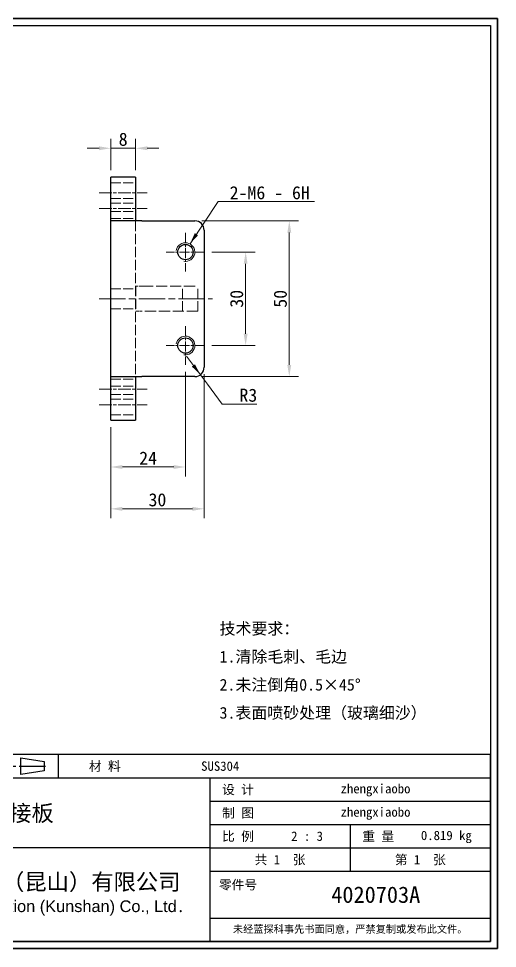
# Model space of a CAD drawing. Header units: millimetres. Extents: x 9 to 437, y 8 to 307.
# Drawn here: x 283.6 to 437.3, y 8.2 to 306.8 of the extents above; entities that cross this region are included whole.
import ezdxf
from ezdxf.enums import TextEntityAlignment as Align

# ---------------------------------------------------------------- set-up
doc = ezdxf.new("R2010")
doc.units = ezdxf.units.MM
doc.header["$LTSCALE"] = 1.5
doc.linetypes.add('CHAIN', pattern=[0.3543, 0.2362, -0.0295, 0.0591, -0.0295])
doc.linetypes.add('DASHED', pattern=[0.2067, 0.1654, -0.0413])
for name, color, linetype, lineweight in [('1', 7, 'Continuous', 18), ('可见 (ISO)', 7, 'Continuous', 25), ('可见窄的 (ISO)', 7, 'Continuous', 18), ('图框 (ISO)', 7, 'Continuous', 35), ('标题 (ISO)', 7, 'Continuous', 25)]:
    doc.layers.add(name, color=color, linetype=linetype, lineweight=lineweight)
for name, color, linetype, lineweight, true_color in [('中心标记 (ISO)', 1, 'CHAIN', 18, 0xff0000), ('中心线 (ISO)', 1, 'CHAIN', 18, 0xff0000), ('尺寸 (ISO)', 7, 'Continuous', 18, 0x008000), ('符号 (ISO)', 7, 'Continuous', 18, 0x008000), ('隐藏 (ISO)', 5, 'DASHED', 18, 0x0000ff)]:
    doc.layers.add(name, color=color, linetype=linetype, lineweight=lineweight, true_color=true_color)
doc.styles.add('文本样式164', font='SimSun.ttf')
doc.styles.add('文本样式165', font='SimSun.ttf')
doc.styles.add('文本样式74', font='SimSun.ttf')
doc.styles.add('最新国标', font='simfang.ttf')
doc.styles.add('注释文本 (ISO)', font='simfang.ttf')
doc.dimstyles.new('默认 (GB)', dxfattribs={"dimscale": 1.5, "dimtxt": 2.8, "dimasz": 2.5, "dimexe": 2, "dimexo": 1.5, "dimgap": 0.5, "dimtad": 1, "dimtoh": 1, "dimdsep": 46, "dimtxsty": '最新国标', "dimcen": 0.09, "dimdle": 10, "dimclrd": 256, "dimclre": 256, "dimclrt": 256, "dimaunit": 1, "dimadec": 3, "dimazin": 2, "dimtfac": 0.535714, "dimtmove": 0, "dimatfit": 3, "dimfxl": 0, "dimtolj": 1, "dimtzin": 0, "dimlwd": -1, "dimlwe": -1, "dimarcsym": 0})
doc.dimstyles.new('默认 (GB)$7', dxfattribs={"dimscale": 1.5, "dimtxt": 2.8, "dimasz": 2.5, "dimexe": 2, "dimexo": 1.5, "dimgap": 0.5, "dimtad": 1, "dimtoh": 1, "dimdsep": 46, "dimtxsty": '最新国标', "dimcen": 0.09, "dimdle": 10, "dimclrd": 256, "dimclre": 256, "dimclrt": 256, "dimaunit": 1, "dimadec": 3, "dimazin": 2, "dimtfac": 0.535714, "dimtmove": 0, "dimatfit": 3, "dimfxl": 0, "dimtolj": 1, "dimtzin": 0, "dimlwd": -1, "dimlwe": -1, "dimarcsym": 0})

# ---------------------------------------------------------------- blocks, each defined once
blk = doc.blocks.new('图框 最新国标')
at = {"layer": '图框 (ISO)'}
for p, q in [((6, 204.5), (291.5, 204.5)), ((291.5, 204.5), (291.5, 5.5)), ((291.5, 5.5), (6, 5.5))]:
    blk.add_line(p, q, dxfattribs=at)
at = {"layer": '图框 (ISO)', "color": 7, "linetype": 'Continuous', "lineweight": 25}
for p, q in [((18, 203), (290, 203)), ((18, 203), (290, 203)), ((290, 203), (290, 7)), ((290, 203), (290, 7)), ((290, 7), (6, 7)), ((290, 7), (18, 7))]:
    blk.add_line(p, q, dxfattribs=at)
at = {"layer": '图框 (ISO)', "style": '文本样式74'}
blk.add_attdef('零件代号_001', (42.68, 200.25), '', height=2.5, rotation=180, dxfattribs=at)
blk = doc.blocks.new('标题栏 最新国标')
at = {"layer": '标题 (ISO)'}
for p, q in [((381.98, -183.84), (196.98, -183.84)), ((196.98, -183.84), (196.98, -223.84)), ((254.48, -183.84), (254.48, -188.84)), ((269.48, -183.84), (269.48, -188.84)), ((281.48, -188.09), (281.48, -184.59)), ((281.48, -184.59), (286.48, -185.34)), ((289.48, -183.84), (289.48, -188.84)), ((381.98, -223.84), (381.98, -183.84)), ((383.48, -183.84), (383.48, -225.34)), ((286.48, -185.34), (286.48, -187.34)), ((196.98, -188.84), (381.98, -188.84)), ((232.98, -188.84), (232.98, -223.84)), ((286.48, -187.34), (281.48, -188.09)), ((321.98, -188.84), (321.98, -223.84)), ((321.98, -193.84), (381.98, -193.84)), ((321.98, -198.84), (381.98, -198.84)), ((351.98, -198.84), (351.98, -208.84)), ((321.98, -203.84), (232.98, -203.84)), ((321.98, -203.84), (381.98, -203.84)), ((321.98, -208.84), (381.98, -208.84)), ((321.98, -218.84), (381.98, -218.84)), ((196.98, -223.84), (381.98, -223.84)), ((383.48, -225.34), (196.98, -225.34))]:
    blk.add_line(p, q, dxfattribs=at)
at = {"layer": '标题 (ISO)', "linetype": 'CHAIN', "ltscale": 5.000333}
blk.add_line((274.98, -184.09), (274.98, -188.59), dxfattribs=at)
at = {"layer": '标题 (ISO)', "linetype": 'CHAIN', "ltscale": 15.834605}
blk.add_line((272.73, -186.34), (286.98, -186.34), dxfattribs=at)
at = {"layer": '标题 (ISO)'}
for radius in [1.75, 1]:
    blk.add_circle((274.98, -186.34), radius, dxfattribs=at)
at = {"layer": '1', "style": '文本样式164'}
for s, p in [('材 料', (299.48, -186.34)), ('UNIT: mm', (261.98, -186.34)), ('设 计', (327.98, -191.34)), ('制 图', (327.98, -196.34)), ('比 例', (327.98, -201.34)), ('重 量', (357.98, -201.34)), ('共 1  张', (336.98, -206.34)), ('第 1  张', (366.98, -206.34))]:
    blk.add_text(s, height=2, dxfattribs=at).set_placement(p, align=Align.MIDDLE_CENTER)
at = {"layer": '标题 (ISO)', "char_height": 2, "style": '注释文本 (ISO)'}
for s, insert, attachment_point, line_spacing_factor in [('{\\fSimSun|b0|i0|c134|p2;\\H0.65x;      未注公差角度及线性公差使用m\\P（GB/T1804-2000），未注形位公差使\\P用K级（GB/T 1184-1996）。\\P—————————————————\\P             6以下    ±0.05 mm\\P     6 ～   30以下    ±0.10 mm\\P    30 ～  120以下    ±0.15 mm\\P   120 ～  400以下    ±0.20 mm\\P   400 ～ 1000以下    ±0.30 mm\\P  1000 ～ 2000以下    ±0.50 mm\\P          2000以上    ±0.80 mm\\P\\H0.38462x;\\P\\H2.6x;           300以下    ±30′\\P   300 ～ 1000以下    ±15′\\P          1000以上    ±5′}', (198.48, -206.34), 4, 1.075116), ('{\\fMicrosoft YaHei|b0|i0|c134|p34;\\H1.75x;蓝探科工业自动化（昆山）有限公司\\P\\fArial|b0|i0|c0|p34;\\H0.71429x;Lantech Industrial Automation (Kunshan) Co., Ltd\\fFangSong|b0|i0|c134|p49;.\\H1.15195x; }', (277.48, -213.84), 5, 0.978695)]:
    blk.add_mtext(s, dxfattribs=dict(at, insert=insert, attachment_point=attachment_point, line_spacing_factor=line_spacing_factor))
at = {"layer": '标题 (ISO)', "attachment_point": 5, "style": '注释文本 (ISO)'}
for s, insert, char_height in [('\\fFangSong|b0|i0;零件号', (327.98, -211.84), 2), ('\\fSimSun|b0|i0;{\\H1.6000;未经蓝探科事先书面同意，严禁复制或发布此文件。}', (351.98, -221.34), 1.6)]:
    blk.add_mtext(s, dxfattribs=dict(at, insert=insert, char_height=char_height))
at = {"layer": '标题 (ISO)'}
for tag, p, height, style in [('材料_001', (320.09, -187.33), 2, '注释文本 (ISO)'), ('设计人_001', (349.92, -192.16), 2, '注释文本 (ISO)'), ('库存编号_001', (264.69, -198.14), 3.5, '文本样式165'), ('设计人_001', (349.92, -197.16), 2, '注释文本 (ISO)'), ('视图比例_001', (339.35, -202.33), 2, '注释文本 (ISO)'), ('质量\\P3;_001', (367.12, -202.16), 2, '注释文本 (ISO)'), ('零件代号_001', (347.93, -215.59), 3.5, '文本样式165')]:
    blk.add_attdef(tag, p, '', height=height, dxfattribs=dict(at, style=style))
blk = doc.blocks.new('*D22')
at = {"layer": 'Defpoints', "color": 0, "transparency": 16777216}
for p in [(343.34, 231.8), (343.34, 201.8), (356.45, 201.8)]:
    blk.add_point(p, dxfattribs=at)
at = {"layer": '尺寸 (ISO)', "color": 116, "true_color": 0x00803f, "transparency": 16777216}
for p, q in [((345.59, 231.8), (359.45, 231.8)), ((356.45, 228.05), (356.45, 205.55)), ((345.59, 201.8), (359.45, 201.8))]:
    blk.add_line(p, q, dxfattribs=at)
for points in [[(355.82, 228.05), (357.07, 228.05), (356.45, 231.8)], [(355.82, 205.55), (357.07, 205.55), (356.45, 201.8)]]:
    blk.add_solid(points, dxfattribs=at)
at = {"layer": '尺寸 (ISO)', "transparency": 16777216, "insert": (353.57, 216.8), "char_height": 4.2, "attachment_point": 5, "rotation": 90, "style": '最新国标'}
blk.add_mtext('\\A1;30', dxfattribs=at)
blk = doc.blocks.new('*D23')
at = {"layer": 'Defpoints', "color": 0, "transparency": 16777216}
for p in [(340.13, 241.8), (370.46, 241.8), (340.13, 191.8)]:
    blk.add_point(p, dxfattribs=at)
at = {"layer": '尺寸 (ISO)', "color": 116, "true_color": 0x00803f, "transparency": 16777216}
for p, q in [((342.38, 241.8), (373.46, 241.8)), ((370.46, 195.55), (370.46, 238.05)), ((342.38, 191.8), (373.46, 191.8))]:
    blk.add_line(p, q, dxfattribs=at)
for points in [[(369.83, 238.05), (371.08, 238.05), (370.46, 241.8)], [(369.83, 195.55), (371.08, 195.55), (370.46, 191.8)]]:
    blk.add_solid(points, dxfattribs=at)
at = {"layer": '尺寸 (ISO)', "transparency": 16777216, "insert": (367.58, 216.8), "char_height": 4.2, "attachment_point": 5, "rotation": 90, "style": '最新国标'}
blk.add_mtext('\\A1;50', dxfattribs=at)
blk = doc.blocks.new('*D24')
at = {"layer": 'Defpoints', "color": 0, "transparency": 16777216}
for p in [(340.13, 194.8), (341.92, 192.39)]:
    blk.add_point(p, dxfattribs=at)
at = {"layer": '尺寸 (ISO)', "color": 116, "true_color": 0x00803f, "transparency": 16777216}
for p, q in [((339.69, 195.4), (337.46, 198.41)), ((340.13, 194.8), (341.92, 192.39)), ((341.92, 192.39), (344.15, 189.37)), ((348.91, 182.94), (344.15, 189.37)), ((360.09, 182.94), (348.91, 182.94))]:
    blk.add_line(p, q, dxfattribs=at)
blk.add_solid([(340.19, 195.77), (339.19, 195.03), (341.92, 192.39)], dxfattribs=at)
at = {"layer": '尺寸 (ISO)', "transparency": 16777216, "insert": (357.3, 185.82), "char_height": 4.2, "attachment_point": 5, "style": '最新国标'}
blk.add_mtext('\\A1;R3', dxfattribs=at)
blk = doc.blocks.new('*D25')
at = {"layer": 'Defpoints', "color": 0, "transparency": 16777216}
for p in [(337.13, 195.59), (313.13, 177.8), (337.13, 162.8)]:
    blk.add_point(p, dxfattribs=at)
at = {"layer": '尺寸 (ISO)', "color": 116, "true_color": 0x00803f, "transparency": 16777216}
for p, q in [((337.13, 193.34), (337.13, 159.8)), ((313.13, 175.55), (313.13, 159.8)), ((316.88, 162.8), (333.38, 162.8))]:
    blk.add_line(p, q, dxfattribs=at)
for points in [[(316.88, 163.42), (316.88, 162.17), (313.13, 162.8)], [(333.38, 163.42), (333.38, 162.17), (337.13, 162.8)]]:
    blk.add_solid(points, dxfattribs=at)
at = {"layer": '尺寸 (ISO)', "transparency": 16777216, "insert": (325.13, 165.65), "char_height": 4.2, "attachment_point": 5, "style": '最新国标'}
blk.add_mtext('\\A1;24', dxfattribs=at)
blk = doc.blocks.new('*D26')
at = {"layer": 'Defpoints', "color": 0, "transparency": 16777216}
for p in [(343.13, 194.8), (313.13, 177.8), (343.13, 149.37)]:
    blk.add_point(p, dxfattribs=at)
at = {"layer": '尺寸 (ISO)', "color": 116, "true_color": 0x00803f, "transparency": 16777216}
for p, q in [((343.13, 192.55), (343.13, 146.37)), ((313.13, 175.55), (313.13, 146.37)), ((316.88, 149.37), (339.38, 149.37))]:
    blk.add_line(p, q, dxfattribs=at)
for points in [[(316.88, 149.99), (316.88, 148.74), (313.13, 149.37)], [(339.38, 149.99), (339.38, 148.74), (343.13, 149.37)]]:
    blk.add_solid(points, dxfattribs=at)
at = {"layer": '尺寸 (ISO)', "transparency": 16777216, "insert": (328.13, 152.24), "char_height": 4.2, "attachment_point": 5, "style": '最新国标'}
blk.add_mtext('\\A1;30', dxfattribs=at)
blk = doc.blocks.new('*D27')
at = {"layer": 'Defpoints', "color": 0, "transparency": 16777216}
for p in [(321.13, 265.11), (313.13, 255.8), (321.13, 255.8)]:
    blk.add_point(p, dxfattribs=at)
at = {"layer": '尺寸 (ISO)', "color": 116, "true_color": 0x00803f, "transparency": 16777216}
for p, q in [((313.13, 258.05), (313.13, 268.11)), ((321.13, 258.05), (321.13, 268.11)), ((309.38, 265.11), (305.63, 265.11)), ((313.13, 265.11), (321.13, 265.11)), ((324.88, 265.11), (328.63, 265.11))]:
    blk.add_line(p, q, dxfattribs=at)
for points in [[(309.38, 265.74), (309.38, 264.49), (313.13, 265.11)], [(324.88, 265.74), (324.88, 264.49), (321.13, 265.11)]]:
    blk.add_solid(points, dxfattribs=at)
at = {"layer": '尺寸 (ISO)', "transparency": 16777216, "insert": (317.13, 267.98), "char_height": 4.2, "attachment_point": 5, "style": '最新国标'}
blk.add_mtext('\\A1;8', dxfattribs=at)

msp = doc.modelspace()

# ---------------------------------------------------------------- linework, layer by layer
at = {"layer": '中心标记 (ISO)', "ltscale": 9.198475}
for p, q in [((337.1349, 238.0064), (337.1349, 225.5894)), ((343.3434, 231.7979), (330.9264, 231.7979)), ((337.1349, 208.0064), (337.1349, 195.5894)), ((343.3434, 201.7979), (330.9264, 201.7979))]:
    msp.add_line(p, q, dxfattribs=at)
at = {"layer": '中心线 (ISO)', "ltscale": 11.482377}
for p, q in [((309.3849, 250.7979), (324.8849, 250.7979)), ((309.3849, 245.7979), (324.8849, 245.7979)), ((309.3849, 187.7979), (324.8849, 187.7979)), ((309.3849, 182.7979), (324.8849, 182.7979))]:
    msp.add_line(p, q, dxfattribs=at)
at = {"layer": '中心线 (ISO)', "ltscale": 23.990969}
msp.add_line((309.3849, 216.7979), (345.7884, 216.7979), dxfattribs=at)
at = {"layer": '可见 (ISO)'}
for p, q in [((321.1349, 255.7979), (313.1349, 255.7979)), ((313.1349, 252.7979), (313.1349, 255.7979)), ((321.1349, 255.7979), (321.1349, 252.7979)), ((313.1349, 241.7979), (313.1349, 252.7979)), ((321.1349, 252.7979), (321.1349, 241.7979)), ((313.1349, 191.7979), (313.1349, 241.7979)), ((323.1349, 241.7979), (313.1349, 241.7979)), ((323.1349, 241.7979), (340.1349, 241.7979)), ((343.1349, 238.7979), (343.1349, 194.7979)), ((313.1349, 180.7979), (313.1349, 191.7979)), ((313.1349, 191.7979), (323.1349, 191.7979)), ((321.1349, 191.7979), (321.1349, 180.7979)), ((340.1349, 191.7979), (323.1349, 191.7979)), ((313.1349, 177.7979), (313.1349, 180.7979)), ((321.1349, 180.7979), (321.1349, 177.7979)), ((313.1349, 177.7979), (321.1349, 177.7979))]:
    msp.add_line(p, q, dxfattribs=at)
for centre in [(337.1349, 231.7979), (337.1349, 201.7979)]:
    msp.add_circle(centre, 2.4585, dxfattribs=at)
for centre, start, end in [((340.1349, 238.7979), 0, 90), ((340.1349, 194.7979), 270, 0)]:
    msp.add_arc(centre, 3, start, end, dxfattribs=at)
at = {"layer": '可见窄的 (ISO)'}
for centre in [(337.1349, 231.7979), (337.1349, 201.7979)]:
    msp.add_arc(centre, 3, 260, 170, dxfattribs=at)
at = {"layer": '隐藏 (ISO)', "ltscale": 12.901145}
for p, q in [((313.1349, 254.0479), (321.1349, 254.0479)), ((313.1349, 249.0479), (321.1349, 249.0479)), ((313.1349, 247.5479), (321.1349, 247.5479)), ((313.1349, 244.7979), (321.1349, 244.7979)), ((313.1349, 242.5479), (321.1349, 242.5479)), ((313.1349, 220.0479), (321.1349, 220.0479)), ((321.2349, 220.7979), (321.2349, 212.7979)), ((336.1349, 212.7979), (336.1349, 220.7979)), ((341.1349, 212.7979), (341.1349, 220.7979)), ((313.1349, 213.5479), (321.1349, 213.5479)), ((313.1349, 191.0479), (321.1349, 191.0479)), ((313.1349, 188.7979), (321.1349, 188.7979)), ((313.1349, 186.0479), (321.1349, 186.0479)), ((313.1349, 184.5479), (321.1349, 184.5479)), ((313.1349, 179.5479), (321.1349, 179.5479))]:
    msp.add_line(p, q, dxfattribs=at)
at = {"layer": '隐藏 (ISO)', "ltscale": 13.438693}
msp.add_line((321.1349, 241.7979), (321.1349, 191.7979), dxfattribs=at)
at = {"layer": '隐藏 (ISO)', "ltscale": 3.989087}
for p, q in [((323.2349, 220.7979), (321.2349, 220.7979)), ((321.2349, 212.7979), (323.2349, 212.7979))]:
    msp.add_line(p, q, dxfattribs=at)
at = {"layer": '隐藏 (ISO)', "ltscale": 14.433156}
for p, q in [((323.2349, 220.7979), (341.1349, 220.7979)), ((341.1349, 212.7979), (323.2349, 212.7979))]:
    msp.add_line(p, q, dxfattribs=at)

# ---------------------------------------------------------------- block references
at = {"xscale": 1.5, "yscale": 1.5, "zscale": 1.5}
msp.add_blockref('图框 最新国标', (0, 0), dxfattribs=at)
ref = msp.add_blockref('标题栏 最新国标', (-137.9738, 346.2664), dxfattribs=dict(xscale=1.5, yscale=1.5, zscale=1.5))
ref.add_attrib('零件代号_001', '4020703A', (383.9246, 22.875), dxfattribs={"layer": '标题 (ISO)', "height": 5.25, "style": '文本样式165'})
ref.add_attrib('库存编号_001', '电机连接板', (259.0684, 49.0517), dxfattribs={"layer": '标题 (ISO)', "height": 5.25, "style": '文本样式165'})
ref.add_attrib('质量\\P3;_001', '0.819 kg', (412.7057, 43.0243), dxfattribs={"layer": '标题 (ISO)', "height": 3, "style": '注释文本 (ISO)'})
ref.add_attrib('视图比例_001', '2 : 3', (371.0571, 42.7757), dxfattribs={"layer": '标题 (ISO)', "height": 3, "style": '注释文本 (ISO)'})
ref.add_attrib('设计人_001', 'zhengxiaobo', (386.9057, 58.0243), dxfattribs={"layer": '标题 (ISO)', "height": 3, "style": '注释文本 (ISO)'})
ref.add_attrib('设计人_001', 'zhengxiaobo', (386.9057, 50.5243), dxfattribs={"layer": '标题 (ISO)', "height": 3, "style": '注释文本 (ISO)'})
ref.add_attrib('材料_001', 'SUS304', (342.1671, 65.2671), dxfattribs={"layer": '标题 (ISO)', "height": 3, "style": '注释文本 (ISO)'})

# ---------------------------------------------------------------- texts
at = {"layer": '符号 (ISO)'}
for s, insert, char_height, width, attachment_point, line_spacing_factor, style in [('2-M6 - 6H', (351.3234, 248.6813), 4.2, 28.577685, 7, 0.49, '最新国标'), ('\\fFangSong|b0|i0;{\\H3.7500;技术要求：\\P}\\fFangSong|b0|i0;{\\H3.7500;1.清除毛刺、毛边\\P}\\fFangSong|b0|i0;{\\H3.7500;2.未注倒角0.5×45°\\P}\\fFangSong|b0|i0;{\\H3.7500;3.表面喷砂处理（玻璃细沙）}', (348.0719, 97.1587), 3.75, 73.447571, 4, 1.441304, '注释文本 (ISO)')]:
    msp.add_mtext(s, dxfattribs=dict(at, insert=insert, char_height=char_height, width=width, attachment_point=attachment_point, line_spacing_factor=line_spacing_factor, style=style))

# ---------------------------------------------------------------- dimensions: what is measured, and where the dimension line sits
at = {"layer": '尺寸 (ISO)', "color": 116, "true_color": 0x00803f}
for base, p1, p2, angle, override, picture, middle in [((321.1349, 265.1102), (313.1349, 255.7979), (321.1349, 255.7979), 180, {"dimgap": 0.5, "dimtoh": 0, "dimdec": 2, "dimtol": 0, "dimlim": 0, "dimtp": 0, "dimtm": 0, "dimtdec": 2, "dimtofl": 1, "dimatfit": 1}, '*D27', (317.1349, 265.1102)), ((370.4569, 241.7979), (340.1349, 191.7979), (340.1349, 241.7979), 90, {"dimgap": 0.5, "dimtoh": 0, "dimdec": 2, "dimtol": 0, "dimlim": 0, "dimtp": 0, "dimtm": 0, "dimtdec": 2, "dimtofl": 0, "dimatfit": 1}, '*D23', (370.4569, 216.7979)), ((356.4487, 201.7979), (343.3434, 231.7979), (343.3434, 201.7979), 90, {"dimgap": 0.5, "dimtoh": 0, "dimdec": 2, "dimtol": 0, "dimlim": 0, "dimtp": 0, "dimtm": 0, "dimtdec": 2, "dimtofl": 0, "dimatfit": 1}, '*D22', (356.4487, 216.7979)), ((337.1349, 162.7979), (313.1349, 177.7979), (337.1349, 195.5894), 180, {"dimgap": 0.5, "dimtoh": 0, "dimdec": 2, "dimtol": 0, "dimlim": 0, "dimtp": 0, "dimtm": 0, "dimtdec": 2, "dimtofl": 0, "dimatfit": 1}, '*D25', (325.1349, 162.7979)), ((343.1349, 149.3676), (313.1349, 177.7979), (343.1349, 194.7979), 180, {"dimgap": 0.5, "dimtoh": 0, "dimdec": 2, "dimtol": 0, "dimlim": 0, "dimtp": 0, "dimtm": 0, "dimtdec": 2, "dimtofl": 0, "dimatfit": 1}, '*D26', (328.1349, 149.3676))]:
    dim = msp.add_linear_dim(base=base, p1=p1, p2=p2, angle=angle, dimstyle='默认 (GB)', override=override, dxfattribs=at)
    dim.commit()
    dim.dimension.update_dxf_attribs({"geometry": picture, "text_midpoint": middle, "dimtype": 160})
dim = msp.add_radius_dim(center=(340.1349, 194.7979), mpoint=(341.9198, 192.3866), dimstyle='默认 (GB)', override={"dimgap": 0.5, "dimtih": 1, "dimdec": 2, "dimlfac": 1, "dimcen": 0, "dimtol": 0, "dimlim": 0, "dimtp": 0, "dimtm": 0, "dimtdec": 2}, dxfattribs=at)
dim.commit()
dim.dimension.update_dxf_attribs({"geometry": '*D24', "text_midpoint": (357.3032, 182.9441), "dimtype": 164})

# ---------------------------------------------------------------- leaders
at = {"layer": '符号 (ISO)', "annotation_type": 0, "has_hookline": 1, "hookline_direction": 0, "text_width": 27.216}
msp.add_leader([(338.5887, 234.4221), (347.5734, 247.9813), (351.3234, 247.9813)], dimstyle='默认 (GB)$7', override={"dimgap": 0, "dimtad": 1}, dxfattribs=at)

doc.saveas('drawing.dxf')
